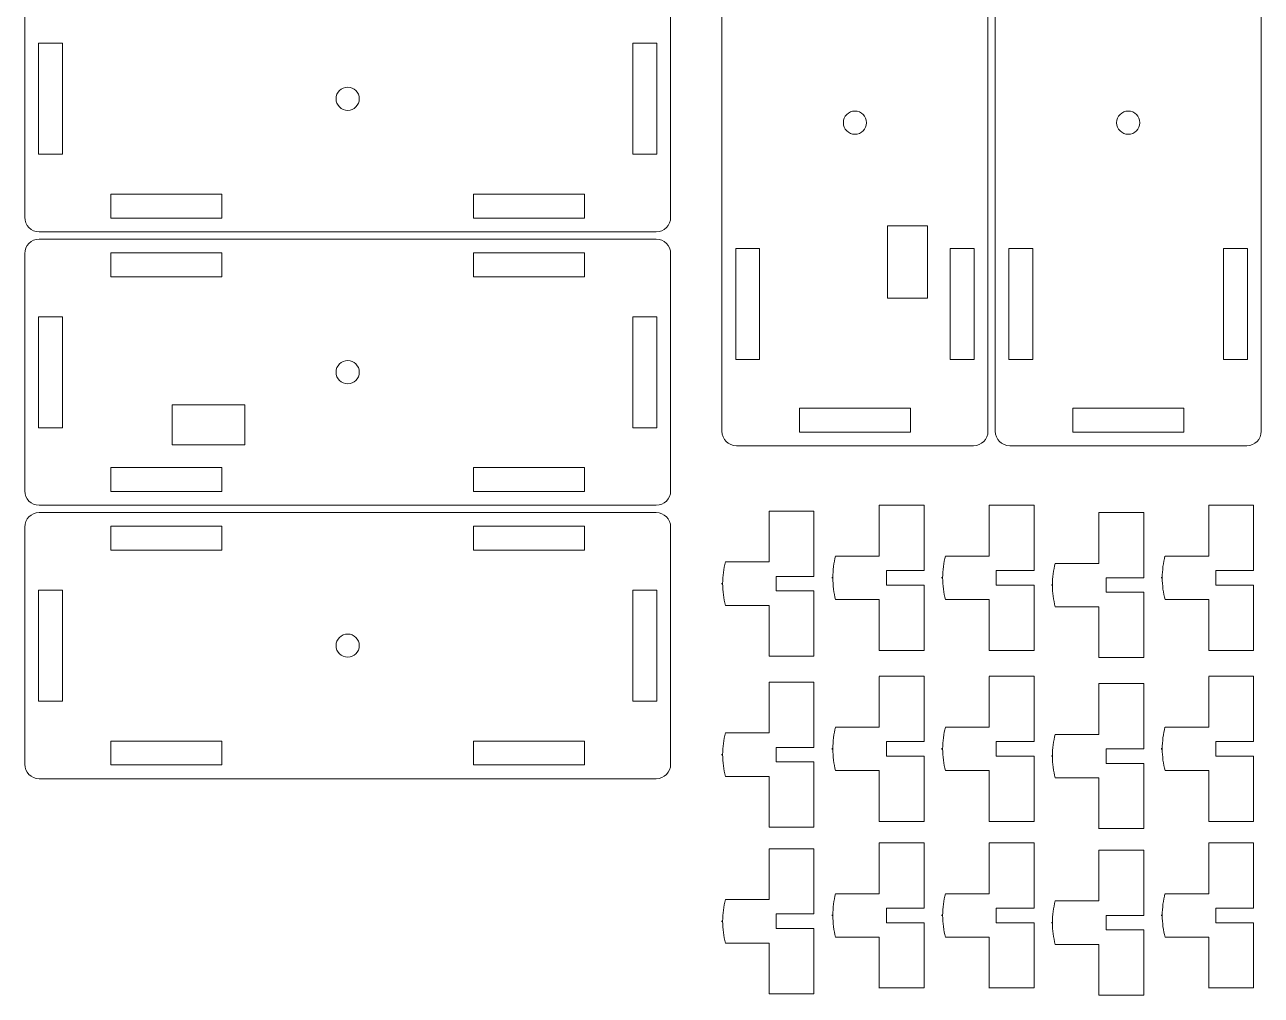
# Model space of a CAD drawing. Header units: centimetres. Extents: x -17.8 to 17.2, y -13.1 to 13.2.
# Drawn here: x 0.12 to 17.18, y -12.36 to 1.03 of the extents above; entities that cross this region are included whole.
import ezdxf

# ---------------------------------------------------------------- set-up
doc = ezdxf.new("R2010")
doc.units = ezdxf.units.CM
doc.header["$MEASUREMENT"] = 0
doc.layers.add('Layer 1', color=7, linetype='Continuous')

msp = doc.modelspace()

# ---------------------------------------------------------------- linework, layer by layer
at = {"layer": 'Layer 1', "color": 250, "lineweight": 9}
for points in [[(0.31001, -0.76001), (0.64001, -0.76001), (0.64001, 0.76999), (0.31001, 0.76999), (0.31001, -0.76001)], [(8.51001, -0.76001), (8.84001, -0.76001), (8.84001, 0.76999), (8.51001, 0.76999), (8.51001, -0.76001)], [(1.31002, -1.64001), (2.84, -1.64001), (2.84, -1.31001), (1.31002, -1.31001), (1.31002, -1.64001)], [(6.31031, -1.64001), (7.84029, -1.64001), (7.84029, -1.31001), (6.31031, -1.31001), (6.31031, -1.64001)], [(1.31002, -2.45001), (2.84, -2.45001), (2.84, -2.12001), (1.31002, -2.12001), (1.31002, -2.45001)], [(6.31031, -2.45001), (7.84029, -2.45001), (7.84029, -2.12001), (6.31031, -2.12001), (6.31031, -2.45001)], [(0.31001, -4.53001), (0.64001, -4.53001), (0.64001, -3.00001), (0.31001, -3.00001), (0.31001, -4.53001)], [(8.51001, -4.53001), (8.84001, -4.53001), (8.84001, -3.00001), (8.51001, -3.00001), (8.51001, -4.53001)], [(2.15491, -4.76631), (3.15491, -4.76631), (3.15491, -4.21631), (2.15491, -4.21631), (2.15491, -4.76631)], [(1.31002, -5.41001), (2.84, -5.41001), (2.84, -5.08001), (1.31002, -5.08001), (1.31002, -5.41001)], [(6.31031, -5.41001), (7.84029, -5.41001), (7.84029, -5.08001), (6.31031, -5.08001), (6.31031, -5.41001)], [(1.31002, -6.22001), (2.84, -6.22001), (2.84, -5.89001), (1.31002, -5.89001), (1.31002, -6.22001)], [(6.31031, -6.22001), (7.84029, -6.22001), (7.84029, -5.89001), (6.31031, -5.89001), (6.31031, -6.22001)], [(0.31001, -8.30001), (0.64001, -8.30001), (0.64001, -6.77001), (0.31001, -6.77001), (0.31001, -8.30001)], [(8.51001, -8.30001), (8.84001, -8.30001), (8.84001, -6.77001), (8.51001, -6.77001), (8.51001, -8.30001)], [(1.31002, -9.18001), (2.84, -9.18001), (2.84, -8.85001), (1.31002, -8.85001), (1.31002, -9.18001)], [(6.31031, -9.18001), (7.84029, -9.18001), (7.84029, -8.85001), (6.31031, -8.85001), (6.31031, -9.18001)]]:
    msp.add_lwpolyline(points, close=True, dxfattribs=at)
for centre in [(4.57501, 0.00499), (4.57501, -3.76501), (4.57501, -7.53501)]:
    msp.add_ellipse(centre, major_axis=(0, 0.16), ratio=1, dxfattribs=at)
for points, knots in [([(9.73751, -4.58), (9.73751, -4.58), (9.73751, 3.93), (9.73751, 3.93), (9.73751, 3.93), (9.73751, 4.04001), (9.82751, 4.13), (9.9375, 4.13), (9.9375, 4.13), (9.9375, 4.13), (13.20752, 4.13), (13.20752, 4.13), (13.20752, 4.13), (13.31751, 4.13), (13.40751, 4.04001), (13.40751, 3.93), (13.40751, 3.93), (13.40751, 3.93), (13.40751, -4.58), (13.40751, -4.58), (13.40751, -4.58), (13.40751, -4.69001), (13.31751, -4.78), (13.20752, -4.78), (13.20752, -4.78), (13.20752, -4.78), (9.9375, -4.78), (9.9375, -4.78), (9.9375, -4.78), (9.82751, -4.78), (9.73751, -4.69001), (9.73751, -4.58)], [0, 0, 0, 0, 0.11111111, 0.11111111, 0.11111111, 0.11111111, 0.22222222, 0.22222222, 0.22222222, 0.22222222, 0.33333333, 0.33333333, 0.33333333, 0.33333333, 0.44444444, 0.44444444, 0.44444444, 0.44444444, 0.55555556, 0.55555556, 0.55555556, 0.55555556, 0.66666667, 0.66666667, 0.66666667, 0.66666667, 0.77777778, 0.77777778, 0.77777778, 0.77777778, 1, 1, 1, 1]), ([(13.50751, -4.58), (13.50751, -4.58), (13.50751, 3.93), (13.50751, 3.93), (13.50751, 3.93), (13.50751, 4.04001), (13.59751, 4.13), (13.7075, 4.13), (13.7075, 4.13), (13.7075, 4.13), (16.97752, 4.13), (16.97752, 4.13), (16.97752, 4.13), (17.08751, 4.13), (17.17751, 4.04001), (17.17751, 3.93), (17.17751, 3.93), (17.17751, 3.93), (17.17751, -4.58), (17.17751, -4.58), (17.17751, -4.58), (17.17751, -4.69001), (17.08751, -4.78), (16.97752, -4.78), (16.97752, -4.78), (16.97752, -4.78), (13.7075, -4.78), (13.7075, -4.78), (13.7075, -4.78), (13.59751, -4.78), (13.50751, -4.69001), (13.50751, -4.58)], [0, 0, 0, 0, 0.11111111, 0.11111111, 0.11111111, 0.11111111, 0.22222222, 0.22222222, 0.22222222, 0.22222222, 0.33333333, 0.33333333, 0.33333333, 0.33333333, 0.44444444, 0.44444444, 0.44444444, 0.44444444, 0.55555556, 0.55555556, 0.55555556, 0.55555556, 0.66666667, 0.66666667, 0.66666667, 0.66666667, 0.77777778, 0.77777778, 0.77777778, 0.77777778, 1, 1, 1, 1]), ([(0.32001, 1.84), (0.32001, 1.84), (8.83001, 1.84), (8.83001, 1.84), (8.83001, 1.84), (8.94002, 1.84), (9.03001, 1.75), (9.03001, 1.64001), (9.03001, 1.64001), (9.03001, 1.64001), (9.03001, -1.63001), (9.03001, -1.63001), (9.03001, -1.63001), (9.03001, -1.74), (8.94002, -1.83), (8.83001, -1.83), (8.83001, -1.83), (8.83001, -1.83), (0.32001, -1.83), (0.32001, -1.83), (0.32001, -1.83), (0.21, -1.83), (0.12001, -1.74), (0.12001, -1.63001), (0.12001, -1.63001), (0.12001, -1.63001), (0.12001, 1.64001), (0.12001, 1.64001), (0.12001, 1.64001), (0.12001, 1.75), (0.21, 1.84), (0.32001, 1.84)], [0, 0, 0, 0, 0.11111111, 0.11111111, 0.11111111, 0.11111111, 0.22222222, 0.22222222, 0.22222222, 0.22222222, 0.33333333, 0.33333333, 0.33333333, 0.33333333, 0.44444444, 0.44444444, 0.44444444, 0.44444444, 0.55555556, 0.55555556, 0.55555556, 0.55555556, 0.66666667, 0.66666667, 0.66666667, 0.66666667, 0.77777778, 0.77777778, 0.77777778, 0.77777778, 1, 1, 1, 1]), ([(11.41252, -0.325), (11.41252, -0.23663), (11.48416, -0.165), (11.57252, -0.165), (11.57252, -0.165), (11.66088, -0.165), (11.73252, -0.23663), (11.73252, -0.325), (11.73252, -0.325), (11.73252, -0.41337), (11.66088, -0.485), (11.57252, -0.485), (11.57252, -0.485), (11.48416, -0.485), (11.41252, -0.41337), (11.41252, -0.325)], [0, 0, 0, 0, 0.2, 0.2, 0.2, 0.2, 0.4, 0.4, 0.4, 0.4, 0.6, 0.6, 0.6, 0.6, 1, 1, 1, 1]), ([(15.18252, -0.325), (15.18252, -0.23663), (15.25416, -0.165), (15.34252, -0.165), (15.34252, -0.165), (15.43088, -0.165), (15.50252, -0.23663), (15.50252, -0.325), (15.50252, -0.325), (15.50252, -0.41337), (15.43088, -0.485), (15.34252, -0.485), (15.34252, -0.485), (15.25416, -0.485), (15.18252, -0.41337), (15.18252, -0.325)], [0, 0, 0, 0, 0.2, 0.2, 0.2, 0.2, 0.4, 0.4, 0.4, 0.4, 0.6, 0.6, 0.6, 0.6, 1, 1, 1, 1]), ([(12.02382, -2.7451), (12.02382, -2.7451), (12.02382, -1.7451), (12.02382, -1.7451), (12.02382, -1.7451), (12.02382, -1.7451), (12.57382, -1.7451), (12.57382, -1.7451), (12.57382, -1.7451), (12.57382, -1.7451), (12.57382, -2.7451), (12.57382, -2.7451), (12.57382, -2.7451), (12.57382, -2.7451), (12.02382, -2.7451), (12.02382, -2.7451)], [0, 0, 0, 0, 0.2, 0.2, 0.2, 0.2, 0.4, 0.4, 0.4, 0.4, 0.6, 0.6, 0.6, 0.6, 1, 1, 1, 1]), ([(0.32001, -1.93), (0.32001, -1.93), (8.83001, -1.93), (8.83001, -1.93), (8.83001, -1.93), (8.94002, -1.93), (9.03001, -2.02), (9.03001, -2.12999), (9.03001, -2.12999), (9.03001, -2.12999), (9.03001, -5.40001), (9.03001, -5.40001), (9.03001, -5.40001), (9.03001, -5.51), (8.94002, -5.6), (8.83001, -5.6), (8.83001, -5.6), (8.83001, -5.6), (0.32001, -5.6), (0.32001, -5.6), (0.32001, -5.6), (0.21, -5.6), (0.12001, -5.51), (0.12001, -5.40001), (0.12001, -5.40001), (0.12001, -5.40001), (0.12001, -2.12999), (0.12001, -2.12999), (0.12001, -2.12999), (0.12001, -2.02), (0.21, -1.93), (0.32001, -1.93)], [0, 0, 0, 0, 0.11111111, 0.11111111, 0.11111111, 0.11111111, 0.22222222, 0.22222222, 0.22222222, 0.22222222, 0.33333333, 0.33333333, 0.33333333, 0.33333333, 0.44444444, 0.44444444, 0.44444444, 0.44444444, 0.55555556, 0.55555556, 0.55555556, 0.55555556, 0.66666667, 0.66666667, 0.66666667, 0.66666667, 0.77777778, 0.77777778, 0.77777778, 0.77777778, 1, 1, 1, 1]), ([(9.92752, -3.58999), (9.92752, -3.58999), (9.92752, -2.06), (9.92752, -2.06), (9.92752, -2.06), (9.92752, -2.06), (10.25752, -2.06), (10.25752, -2.06), (10.25752, -2.06), (10.25752, -2.06), (10.25752, -3.58999), (10.25752, -3.58999), (10.25752, -3.58999), (10.25752, -3.58999), (9.92752, -3.58999), (9.92752, -3.58999)], [0, 0, 0, 0, 0.2, 0.2, 0.2, 0.2, 0.4, 0.4, 0.4, 0.4, 0.6, 0.6, 0.6, 0.6, 1, 1, 1, 1]), ([(12.88752, -3.58999), (12.88752, -3.58999), (12.88752, -2.06), (12.88752, -2.06), (12.88752, -2.06), (12.88752, -2.06), (13.21752, -2.06), (13.21752, -2.06), (13.21752, -2.06), (13.21752, -2.06), (13.21752, -3.58999), (13.21752, -3.58999), (13.21752, -3.58999), (13.21752, -3.58999), (12.88752, -3.58999), (12.88752, -3.58999)], [0, 0, 0, 0, 0.2, 0.2, 0.2, 0.2, 0.4, 0.4, 0.4, 0.4, 0.6, 0.6, 0.6, 0.6, 1, 1, 1, 1]), ([(13.69752, -3.58999), (13.69752, -3.58999), (13.69752, -2.06), (13.69752, -2.06), (13.69752, -2.06), (13.69752, -2.06), (14.02752, -2.06), (14.02752, -2.06), (14.02752, -2.06), (14.02752, -2.06), (14.02752, -3.58999), (14.02752, -3.58999), (14.02752, -3.58999), (14.02752, -3.58999), (13.69752, -3.58999), (13.69752, -3.58999)], [0, 0, 0, 0, 0.2, 0.2, 0.2, 0.2, 0.4, 0.4, 0.4, 0.4, 0.6, 0.6, 0.6, 0.6, 1, 1, 1, 1]), ([(16.65752, -3.58999), (16.65752, -3.58999), (16.65752, -2.06), (16.65752, -2.06), (16.65752, -2.06), (16.65752, -2.06), (16.98752, -2.06), (16.98752, -2.06), (16.98752, -2.06), (16.98752, -2.06), (16.98752, -3.58999), (16.98752, -3.58999), (16.98752, -3.58999), (16.98752, -3.58999), (16.65752, -3.58999), (16.65752, -3.58999)], [0, 0, 0, 0, 0.2, 0.2, 0.2, 0.2, 0.4, 0.4, 0.4, 0.4, 0.6, 0.6, 0.6, 0.6, 1, 1, 1, 1]), ([(10.80752, -4.59), (10.80752, -4.59), (10.80752, -4.26), (10.80752, -4.26), (10.80752, -4.26), (10.80752, -4.26), (12.33752, -4.26), (12.33752, -4.26), (12.33752, -4.26), (12.33752, -4.26), (12.33752, -4.59), (12.33752, -4.59), (12.33752, -4.59), (12.33752, -4.59), (10.80752, -4.59), (10.80752, -4.59)], [0, 0, 0, 0, 0.2, 0.2, 0.2, 0.2, 0.4, 0.4, 0.4, 0.4, 0.6, 0.6, 0.6, 0.6, 1, 1, 1, 1]), ([(14.57752, -4.59), (14.57752, -4.59), (14.57752, -4.26), (14.57752, -4.26), (14.57752, -4.26), (14.57752, -4.26), (16.10752, -4.26), (16.10752, -4.26), (16.10752, -4.26), (16.10752, -4.26), (16.10752, -4.59), (16.10752, -4.59), (16.10752, -4.59), (16.10752, -4.59), (14.57752, -4.59), (14.57752, -4.59)], [0, 0, 0, 0, 0.2, 0.2, 0.2, 0.2, 0.4, 0.4, 0.4, 0.4, 0.6, 0.6, 0.6, 0.6, 1, 1, 1, 1]), ([(12.0077, -5.60002), (12.0077, -5.60002), (12.5277, -5.60002), (12.5277, -5.60002), (12.5277, -5.60002), (12.5277, -5.60002), (12.5277, -6.50002), (12.5277, -6.50002)], [0, 0, 0, 0, 0.33333333, 0.33333333, 0.33333333, 0.33333333, 1, 1, 1, 1]), ([(13.52249, -5.60002), (13.52249, -5.60002), (14.04249, -5.60002), (14.04249, -5.60002), (14.04249, -5.60002), (14.04249, -5.60002), (14.04249, -6.50002), (14.04249, -6.50002)], [0, 0, 0, 0, 0.33333333, 0.33333333, 0.33333333, 0.33333333, 1, 1, 1, 1]), ([(16.55207, -5.60002), (16.55207, -5.60002), (17.07207, -5.60002), (17.07207, -5.60002), (17.07207, -5.60002), (17.07207, -5.60002), (17.07207, -6.50002), (17.07207, -6.50002)], [0, 0, 0, 0, 0.33333333, 0.33333333, 0.33333333, 0.33333333, 1, 1, 1, 1]), ([(0.32001, -5.7), (0.32001, -5.7), (8.83001, -5.7), (8.83001, -5.7), (8.83001, -5.7), (8.94002, -5.7), (9.03001, -5.79), (9.03001, -5.89999), (9.03001, -5.89999), (9.03001, -5.89999), (9.03001, -9.17001), (9.03001, -9.17001), (9.03001, -9.17001), (9.03001, -9.28), (8.94002, -9.37), (8.83001, -9.37), (8.83001, -9.37), (8.83001, -9.37), (0.32001, -9.37), (0.32001, -9.37), (0.32001, -9.37), (0.21, -9.37), (0.12001, -9.28), (0.12001, -9.17001), (0.12001, -9.17001), (0.12001, -9.17001), (0.12001, -5.89999), (0.12001, -5.89999), (0.12001, -5.89999), (0.12001, -5.79), (0.21, -5.7), (0.32001, -5.7)], [0, 0, 0, 0, 0.11111111, 0.11111111, 0.11111111, 0.11111111, 0.22222222, 0.22222222, 0.22222222, 0.22222222, 0.33333333, 0.33333333, 0.33333333, 0.33333333, 0.44444444, 0.44444444, 0.44444444, 0.44444444, 0.55555556, 0.55555556, 0.55555556, 0.55555556, 0.66666667, 0.66666667, 0.66666667, 0.66666667, 0.77777778, 0.77777778, 0.77777778, 0.77777778, 1, 1, 1, 1]), ([(10.48747, -5.68002), (10.48747, -5.68002), (11.00747, -5.68002), (11.00747, -5.68002), (11.00747, -5.68002), (11.00747, -5.68002), (11.00747, -6.58002), (11.00747, -6.58002)], [0, 0, 0, 0, 0.33333333, 0.33333333, 0.33333333, 0.33333333, 1, 1, 1, 1]), ([(15.03728, -5.70002), (15.03728, -5.70002), (15.55728, -5.70002), (15.55728, -5.70002), (15.55728, -5.70002), (15.55728, -5.70002), (15.55728, -6.60002), (15.55728, -6.60002)], [0, 0, 0, 0, 0.33333333, 0.33333333, 0.33333333, 0.33333333, 1, 1, 1, 1]), ([(11.30491, -6.30048), (11.28084, -6.39401), (11.26772, -6.49487), (11.26772, -6.60002), (11.26772, -6.60002), (11.26772, -6.70552), (11.28093, -6.8067), (11.30515, -6.90049)], [0, 0, 0, 0, 0.33333333, 0.33333333, 0.33333333, 0.33333333, 1, 1, 1, 1]), ([(12.8197, -6.30048), (12.79563, -6.39401), (12.78251, -6.49487), (12.78251, -6.60002), (12.78251, -6.60002), (12.78251, -6.70552), (12.79572, -6.8067), (12.81994, -6.90049)], [0, 0, 0, 0, 0.33333333, 0.33333333, 0.33333333, 0.33333333, 1, 1, 1, 1]), ([(15.84928, -6.30048), (15.82521, -6.39401), (15.81209, -6.49487), (15.81209, -6.60002), (15.81209, -6.60002), (15.81209, -6.70552), (15.8253, -6.8067), (15.84952, -6.90049)], [0, 0, 0, 0, 0.33333333, 0.33333333, 0.33333333, 0.33333333, 1, 1, 1, 1]), ([(9.78468, -6.38048), (9.76061, -6.47401), (9.74749, -6.57487), (9.74749, -6.68002), (9.74749, -6.68002), (9.74749, -6.78552), (9.7607, -6.8867), (9.78492, -6.98049)], [0, 0, 0, 0, 0.33333333, 0.33333333, 0.33333333, 0.33333333, 1, 1, 1, 1]), ([(14.33449, -6.40048), (14.31042, -6.49401), (14.2973, -6.59487), (14.2973, -6.70002), (14.2973, -6.70002), (14.2973, -6.80552), (14.31051, -6.9067), (14.33473, -7.00049)], [0, 0, 0, 0, 0.33333333, 0.33333333, 0.33333333, 0.33333333, 1, 1, 1, 1]), ([(11.00747, -6.78002), (11.00747, -6.78002), (10.48747, -6.78002), (10.48747, -6.78002), (10.48747, -6.78002), (10.48747, -6.78002), (10.48747, -6.58002), (10.48747, -6.58002), (10.48747, -6.58002), (10.48747, -6.58002), (11.00747, -6.58002), (11.00747, -6.58002)], [0, 0, 0, 0, 0.25, 0.25, 0.25, 0.25, 0.5, 0.5, 0.5, 0.5, 1, 1, 1, 1]), ([(12.5277, -6.70002), (12.5277, -6.70002), (12.0077, -6.70002), (12.0077, -6.70002), (12.0077, -6.70002), (12.0077, -6.70002), (12.0077, -6.50002), (12.0077, -6.50002), (12.0077, -6.50002), (12.0077, -6.50002), (12.5277, -6.50002), (12.5277, -6.50002)], [0, 0, 0, 0, 0.25, 0.25, 0.25, 0.25, 0.5, 0.5, 0.5, 0.5, 1, 1, 1, 1]), ([(14.04249, -6.70002), (14.04249, -6.70002), (13.52249, -6.70002), (13.52249, -6.70002), (13.52249, -6.70002), (13.52249, -6.70002), (13.52249, -6.50002), (13.52249, -6.50002), (13.52249, -6.50002), (13.52249, -6.50002), (14.04249, -6.50002), (14.04249, -6.50002)], [0, 0, 0, 0, 0.25, 0.25, 0.25, 0.25, 0.5, 0.5, 0.5, 0.5, 1, 1, 1, 1]), ([(15.55728, -6.80002), (15.55728, -6.80002), (15.03728, -6.80002), (15.03728, -6.80002), (15.03728, -6.80002), (15.03728, -6.80002), (15.03728, -6.60002), (15.03728, -6.60002), (15.03728, -6.60002), (15.03728, -6.60002), (15.55728, -6.60002), (15.55728, -6.60002)], [0, 0, 0, 0, 0.25, 0.25, 0.25, 0.25, 0.5, 0.5, 0.5, 0.5, 1, 1, 1, 1]), ([(17.07207, -6.70002), (17.07207, -6.70002), (16.55207, -6.70002), (16.55207, -6.70002), (16.55207, -6.70002), (16.55207, -6.70002), (16.55207, -6.50002), (16.55207, -6.50002), (16.55207, -6.50002), (16.55207, -6.50002), (17.07207, -6.50002), (17.07207, -6.50002)], [0, 0, 0, 0, 0.25, 0.25, 0.25, 0.25, 0.5, 0.5, 0.5, 0.5, 1, 1, 1, 1]), ([(11.00747, -6.78002), (11.00747, -6.78002), (11.00747, -7.68002), (11.00747, -7.68002), (11.00747, -7.68002), (11.00747, -7.68002), (10.48747, -7.68002), (10.48747, -7.68002)], [0, 0, 0, 0, 0.33333333, 0.33333333, 0.33333333, 0.33333333, 1, 1, 1, 1]), ([(12.5277, -6.70002), (12.5277, -6.70002), (12.5277, -7.60002), (12.5277, -7.60002), (12.5277, -7.60002), (12.5277, -7.60002), (12.0077, -7.60002), (12.0077, -7.60002)], [0, 0, 0, 0, 0.33333333, 0.33333333, 0.33333333, 0.33333333, 1, 1, 1, 1]), ([(14.04249, -6.70002), (14.04249, -6.70002), (14.04249, -7.60002), (14.04249, -7.60002), (14.04249, -7.60002), (14.04249, -7.60002), (13.52249, -7.60002), (13.52249, -7.60002)], [0, 0, 0, 0, 0.33333333, 0.33333333, 0.33333333, 0.33333333, 1, 1, 1, 1]), ([(15.55728, -6.80002), (15.55728, -6.80002), (15.55728, -7.70002), (15.55728, -7.70002), (15.55728, -7.70002), (15.55728, -7.70002), (15.03728, -7.70002), (15.03728, -7.70002)], [0, 0, 0, 0, 0.33333333, 0.33333333, 0.33333333, 0.33333333, 1, 1, 1, 1]), ([(17.07207, -6.70002), (17.07207, -6.70002), (17.07207, -7.60002), (17.07207, -7.60002), (17.07207, -7.60002), (17.07207, -7.60002), (16.55207, -7.60002), (16.55207, -7.60002)], [0, 0, 0, 0, 0.33333333, 0.33333333, 0.33333333, 0.33333333, 1, 1, 1, 1]), ([(12.0077, -7.95805), (12.0077, -7.95805), (12.5277, -7.95805), (12.5277, -7.95805), (12.5277, -7.95805), (12.5277, -7.95805), (12.5277, -8.85805), (12.5277, -8.85805)], [0, 0, 0, 0, 0.33333333, 0.33333333, 0.33333333, 0.33333333, 1, 1, 1, 1]), ([(13.52249, -7.95805), (13.52249, -7.95805), (14.04249, -7.95805), (14.04249, -7.95805), (14.04249, -7.95805), (14.04249, -7.95805), (14.04249, -8.85805), (14.04249, -8.85805)], [0, 0, 0, 0, 0.33333333, 0.33333333, 0.33333333, 0.33333333, 1, 1, 1, 1]), ([(16.55207, -7.95805), (16.55207, -7.95805), (17.07207, -7.95805), (17.07207, -7.95805), (17.07207, -7.95805), (17.07207, -7.95805), (17.07207, -8.85805), (17.07207, -8.85805)], [0, 0, 0, 0, 0.33333333, 0.33333333, 0.33333333, 0.33333333, 1, 1, 1, 1]), ([(10.48747, -8.03805), (10.48747, -8.03805), (11.00747, -8.03805), (11.00747, -8.03805), (11.00747, -8.03805), (11.00747, -8.03805), (11.00747, -8.93805), (11.00747, -8.93805)], [0, 0, 0, 0, 0.33333333, 0.33333333, 0.33333333, 0.33333333, 1, 1, 1, 1]), ([(15.03728, -8.05805), (15.03728, -8.05805), (15.55728, -8.05805), (15.55728, -8.05805), (15.55728, -8.05805), (15.55728, -8.05805), (15.55728, -8.95805), (15.55728, -8.95805)], [0, 0, 0, 0, 0.33333333, 0.33333333, 0.33333333, 0.33333333, 1, 1, 1, 1]), ([(11.30491, -8.65851), (11.28084, -8.75204), (11.26772, -8.8529), (11.26772, -8.95805), (11.26772, -8.95805), (11.26772, -9.06355), (11.28093, -9.16473), (11.30515, -9.25852)], [0, 0, 0, 0, 0.33333333, 0.33333333, 0.33333333, 0.33333333, 1, 1, 1, 1]), ([(12.8197, -8.65851), (12.79563, -8.75204), (12.78251, -8.8529), (12.78251, -8.95805), (12.78251, -8.95805), (12.78251, -9.06355), (12.79572, -9.16473), (12.81994, -9.25852)], [0, 0, 0, 0, 0.33333333, 0.33333333, 0.33333333, 0.33333333, 1, 1, 1, 1]), ([(15.84928, -8.65851), (15.82521, -8.75204), (15.81209, -8.8529), (15.81209, -8.95805), (15.81209, -8.95805), (15.81209, -9.06355), (15.8253, -9.16473), (15.84952, -9.25852)], [0, 0, 0, 0, 0.33333333, 0.33333333, 0.33333333, 0.33333333, 1, 1, 1, 1]), ([(9.78468, -8.73851), (9.76061, -8.83204), (9.74749, -8.9329), (9.74749, -9.03805), (9.74749, -9.03805), (9.74749, -9.14355), (9.7607, -9.24473), (9.78492, -9.33852)], [0, 0, 0, 0, 0.33333333, 0.33333333, 0.33333333, 0.33333333, 1, 1, 1, 1]), ([(12.5277, -9.05805), (12.5277, -9.05805), (12.0077, -9.05805), (12.0077, -9.05805), (12.0077, -9.05805), (12.0077, -9.05805), (12.0077, -8.85805), (12.0077, -8.85805), (12.0077, -8.85805), (12.0077, -8.85805), (12.5277, -8.85805), (12.5277, -8.85805)], [0, 0, 0, 0, 0.25, 0.25, 0.25, 0.25, 0.5, 0.5, 0.5, 0.5, 1, 1, 1, 1]), ([(14.04249, -9.05805), (14.04249, -9.05805), (13.52249, -9.05805), (13.52249, -9.05805), (13.52249, -9.05805), (13.52249, -9.05805), (13.52249, -8.85805), (13.52249, -8.85805), (13.52249, -8.85805), (13.52249, -8.85805), (14.04249, -8.85805), (14.04249, -8.85805)], [0, 0, 0, 0, 0.25, 0.25, 0.25, 0.25, 0.5, 0.5, 0.5, 0.5, 1, 1, 1, 1]), ([(14.33449, -8.75851), (14.31042, -8.85204), (14.2973, -8.9529), (14.2973, -9.05805), (14.2973, -9.05805), (14.2973, -9.16355), (14.31051, -9.26473), (14.33473, -9.35852)], [0, 0, 0, 0, 0.33333333, 0.33333333, 0.33333333, 0.33333333, 1, 1, 1, 1]), ([(17.07207, -9.05805), (17.07207, -9.05805), (16.55207, -9.05805), (16.55207, -9.05805), (16.55207, -9.05805), (16.55207, -9.05805), (16.55207, -8.85805), (16.55207, -8.85805), (16.55207, -8.85805), (16.55207, -8.85805), (17.07207, -8.85805), (17.07207, -8.85805)], [0, 0, 0, 0, 0.25, 0.25, 0.25, 0.25, 0.5, 0.5, 0.5, 0.5, 1, 1, 1, 1]), ([(11.00747, -9.13805), (11.00747, -9.13805), (10.48747, -9.13805), (10.48747, -9.13805), (10.48747, -9.13805), (10.48747, -9.13805), (10.48747, -8.93805), (10.48747, -8.93805), (10.48747, -8.93805), (10.48747, -8.93805), (11.00747, -8.93805), (11.00747, -8.93805)], [0, 0, 0, 0, 0.25, 0.25, 0.25, 0.25, 0.5, 0.5, 0.5, 0.5, 1, 1, 1, 1]), ([(15.55728, -9.15805), (15.55728, -9.15805), (15.03728, -9.15805), (15.03728, -9.15805), (15.03728, -9.15805), (15.03728, -9.15805), (15.03728, -8.95805), (15.03728, -8.95805), (15.03728, -8.95805), (15.03728, -8.95805), (15.55728, -8.95805), (15.55728, -8.95805)], [0, 0, 0, 0, 0.25, 0.25, 0.25, 0.25, 0.5, 0.5, 0.5, 0.5, 1, 1, 1, 1]), ([(11.00747, -9.13805), (11.00747, -9.13805), (11.00747, -10.03805), (11.00747, -10.03805), (11.00747, -10.03805), (11.00747, -10.03805), (10.48747, -10.03805), (10.48747, -10.03805)], [0, 0, 0, 0, 0.33333333, 0.33333333, 0.33333333, 0.33333333, 1, 1, 1, 1]), ([(12.5277, -9.05805), (12.5277, -9.05805), (12.5277, -9.95805), (12.5277, -9.95805), (12.5277, -9.95805), (12.5277, -9.95805), (12.0077, -9.95805), (12.0077, -9.95805)], [0, 0, 0, 0, 0.33333333, 0.33333333, 0.33333333, 0.33333333, 1, 1, 1, 1]), ([(14.04249, -9.05805), (14.04249, -9.05805), (14.04249, -9.95805), (14.04249, -9.95805), (14.04249, -9.95805), (14.04249, -9.95805), (13.52249, -9.95805), (13.52249, -9.95805)], [0, 0, 0, 0, 0.33333333, 0.33333333, 0.33333333, 0.33333333, 1, 1, 1, 1]), ([(15.55728, -9.15805), (15.55728, -9.15805), (15.55728, -10.05805), (15.55728, -10.05805), (15.55728, -10.05805), (15.55728, -10.05805), (15.03728, -10.05805), (15.03728, -10.05805)], [0, 0, 0, 0, 0.33333333, 0.33333333, 0.33333333, 0.33333333, 1, 1, 1, 1]), ([(17.07207, -9.05805), (17.07207, -9.05805), (17.07207, -9.95805), (17.07207, -9.95805), (17.07207, -9.95805), (17.07207, -9.95805), (16.55207, -9.95805), (16.55207, -9.95805)], [0, 0, 0, 0, 0.33333333, 0.33333333, 0.33333333, 0.33333333, 1, 1, 1, 1]), ([(10.48747, -10.33478), (10.48747, -10.33478), (11.00747, -10.33478), (11.00747, -10.33478), (11.00747, -10.33478), (11.00747, -10.33478), (11.00747, -11.23478), (11.00747, -11.23478)], [0, 0, 0, 0, 0.33333333, 0.33333333, 0.33333333, 0.33333333, 1, 1, 1, 1]), ([(12.0077, -10.25478), (12.0077, -10.25478), (12.5277, -10.25478), (12.5277, -10.25478), (12.5277, -10.25478), (12.5277, -10.25478), (12.5277, -11.15478), (12.5277, -11.15478)], [0, 0, 0, 0, 0.33333333, 0.33333333, 0.33333333, 0.33333333, 1, 1, 1, 1]), ([(13.52249, -10.25478), (13.52249, -10.25478), (14.04249, -10.25478), (14.04249, -10.25478), (14.04249, -10.25478), (14.04249, -10.25478), (14.04249, -11.15478), (14.04249, -11.15478)], [0, 0, 0, 0, 0.33333333, 0.33333333, 0.33333333, 0.33333333, 1, 1, 1, 1]), ([(15.03728, -10.35478), (15.03728, -10.35478), (15.55728, -10.35478), (15.55728, -10.35478), (15.55728, -10.35478), (15.55728, -10.35478), (15.55728, -11.25478), (15.55728, -11.25478)], [0, 0, 0, 0, 0.33333333, 0.33333333, 0.33333333, 0.33333333, 1, 1, 1, 1]), ([(16.55207, -10.25478), (16.55207, -10.25478), (17.07207, -10.25478), (17.07207, -10.25478), (17.07207, -10.25478), (17.07207, -10.25478), (17.07207, -11.15478), (17.07207, -11.15478)], [0, 0, 0, 0, 0.33333333, 0.33333333, 0.33333333, 0.33333333, 1, 1, 1, 1]), ([(9.78468, -11.03524), (9.76061, -11.12877), (9.74749, -11.22963), (9.74749, -11.33478), (9.74749, -11.33478), (9.74749, -11.44028), (9.7607, -11.54146), (9.78492, -11.63525)], [0, 0, 0, 0, 0.33333333, 0.33333333, 0.33333333, 0.33333333, 1, 1, 1, 1]), ([(11.30491, -10.95524), (11.28084, -11.04877), (11.26772, -11.14963), (11.26772, -11.25478), (11.26772, -11.25478), (11.26772, -11.36028), (11.28093, -11.46146), (11.30515, -11.55525)], [0, 0, 0, 0, 0.33333333, 0.33333333, 0.33333333, 0.33333333, 1, 1, 1, 1]), ([(12.8197, -10.95524), (12.79563, -11.04877), (12.78251, -11.14963), (12.78251, -11.25478), (12.78251, -11.25478), (12.78251, -11.36028), (12.79572, -11.46146), (12.81994, -11.55525)], [0, 0, 0, 0, 0.33333333, 0.33333333, 0.33333333, 0.33333333, 1, 1, 1, 1]), ([(14.33449, -11.05524), (14.31042, -11.14877), (14.2973, -11.24963), (14.2973, -11.35478), (14.2973, -11.35478), (14.2973, -11.46028), (14.31051, -11.56146), (14.33473, -11.65525)], [0, 0, 0, 0, 0.33333333, 0.33333333, 0.33333333, 0.33333333, 1, 1, 1, 1]), ([(15.84928, -10.95524), (15.82521, -11.04877), (15.81209, -11.14963), (15.81209, -11.25478), (15.81209, -11.25478), (15.81209, -11.36028), (15.8253, -11.46146), (15.84952, -11.55525)], [0, 0, 0, 0, 0.33333333, 0.33333333, 0.33333333, 0.33333333, 1, 1, 1, 1]), ([(11.00747, -11.43478), (11.00747, -11.43478), (10.48747, -11.43478), (10.48747, -11.43478), (10.48747, -11.43478), (10.48747, -11.43478), (10.48747, -11.23478), (10.48747, -11.23478), (10.48747, -11.23478), (10.48747, -11.23478), (11.00747, -11.23478), (11.00747, -11.23478)], [0, 0, 0, 0, 0.25, 0.25, 0.25, 0.25, 0.5, 0.5, 0.5, 0.5, 1, 1, 1, 1]), ([(12.5277, -11.35478), (12.5277, -11.35478), (12.0077, -11.35478), (12.0077, -11.35478), (12.0077, -11.35478), (12.0077, -11.35478), (12.0077, -11.15478), (12.0077, -11.15478), (12.0077, -11.15478), (12.0077, -11.15478), (12.5277, -11.15478), (12.5277, -11.15478)], [0, 0, 0, 0, 0.25, 0.25, 0.25, 0.25, 0.5, 0.5, 0.5, 0.5, 1, 1, 1, 1]), ([(14.04249, -11.35478), (14.04249, -11.35478), (13.52249, -11.35478), (13.52249, -11.35478), (13.52249, -11.35478), (13.52249, -11.35478), (13.52249, -11.15478), (13.52249, -11.15478), (13.52249, -11.15478), (13.52249, -11.15478), (14.04249, -11.15478), (14.04249, -11.15478)], [0, 0, 0, 0, 0.25, 0.25, 0.25, 0.25, 0.5, 0.5, 0.5, 0.5, 1, 1, 1, 1]), ([(15.55728, -11.45478), (15.55728, -11.45478), (15.03728, -11.45478), (15.03728, -11.45478), (15.03728, -11.45478), (15.03728, -11.45478), (15.03728, -11.25478), (15.03728, -11.25478), (15.03728, -11.25478), (15.03728, -11.25478), (15.55728, -11.25478), (15.55728, -11.25478)], [0, 0, 0, 0, 0.25, 0.25, 0.25, 0.25, 0.5, 0.5, 0.5, 0.5, 1, 1, 1, 1]), ([(17.07207, -11.35478), (17.07207, -11.35478), (16.55207, -11.35478), (16.55207, -11.35478), (16.55207, -11.35478), (16.55207, -11.35478), (16.55207, -11.15478), (16.55207, -11.15478), (16.55207, -11.15478), (16.55207, -11.15478), (17.07207, -11.15478), (17.07207, -11.15478)], [0, 0, 0, 0, 0.25, 0.25, 0.25, 0.25, 0.5, 0.5, 0.5, 0.5, 1, 1, 1, 1]), ([(12.5277, -11.35478), (12.5277, -11.35478), (12.5277, -12.25478), (12.5277, -12.25478), (12.5277, -12.25478), (12.5277, -12.25478), (12.0077, -12.25478), (12.0077, -12.25478)], [0, 0, 0, 0, 0.33333333, 0.33333333, 0.33333333, 0.33333333, 1, 1, 1, 1]), ([(14.04249, -11.35478), (14.04249, -11.35478), (14.04249, -12.25478), (14.04249, -12.25478), (14.04249, -12.25478), (14.04249, -12.25478), (13.52249, -12.25478), (13.52249, -12.25478)], [0, 0, 0, 0, 0.33333333, 0.33333333, 0.33333333, 0.33333333, 1, 1, 1, 1]), ([(17.07207, -11.35478), (17.07207, -11.35478), (17.07207, -12.25478), (17.07207, -12.25478), (17.07207, -12.25478), (17.07207, -12.25478), (16.55207, -12.25478), (16.55207, -12.25478)], [0, 0, 0, 0, 0.33333333, 0.33333333, 0.33333333, 0.33333333, 1, 1, 1, 1]), ([(11.00747, -11.43478), (11.00747, -11.43478), (11.00747, -12.33478), (11.00747, -12.33478), (11.00747, -12.33478), (11.00747, -12.33478), (10.48747, -12.33478), (10.48747, -12.33478)], [0, 0, 0, 0, 0.33333333, 0.33333333, 0.33333333, 0.33333333, 1, 1, 1, 1]), ([(15.55728, -11.45478), (15.55728, -11.45478), (15.55728, -12.35478), (15.55728, -12.35478), (15.55728, -12.35478), (15.55728, -12.35478), (15.03728, -12.35478), (15.03728, -12.35478)], [0, 0, 0, 0, 0.33333333, 0.33333333, 0.33333333, 0.33333333, 1, 1, 1, 1])]:
    msp.add_open_spline(points, degree=3, knots=knots, dxfattribs=at)
for points in [[(12.0077, -5.60002), (12.0077, -5.60002), (11.90774, -5.60002), (11.90774, -5.60002)], [(11.90774, -6.30049), (11.90774, -6.30049), (11.90774, -5.60049), (11.90774, -5.60049)], [(13.52249, -5.60002), (13.52249, -5.60002), (13.42253, -5.60002), (13.42253, -5.60002)], [(13.42253, -6.30049), (13.42253, -6.30049), (13.42253, -5.60049), (13.42253, -5.60049)], [(16.55207, -5.60002), (16.55207, -5.60002), (16.45211, -5.60002), (16.45211, -5.60002)], [(16.45211, -6.30049), (16.45211, -6.30049), (16.45211, -5.60049), (16.45211, -5.60049)], [(10.48747, -5.68002), (10.48747, -5.68002), (10.38751, -5.68002), (10.38751, -5.68002)], [(10.38751, -6.38049), (10.38751, -6.38049), (10.38751, -5.68049), (10.38751, -5.68049)], [(15.03728, -5.70002), (15.03728, -5.70002), (14.93732, -5.70002), (14.93732, -5.70002)], [(14.93732, -6.40049), (14.93732, -6.40049), (14.93732, -5.70049), (14.93732, -5.70049)], [(11.90774, -6.30048), (11.90774, -6.30048), (11.30606, -6.30048), (11.30606, -6.30048)], [(13.42253, -6.30048), (13.42253, -6.30048), (12.82085, -6.30048), (12.82085, -6.30048)], [(16.45211, -6.30048), (16.45211, -6.30048), (15.85043, -6.30048), (15.85043, -6.30048)], [(10.38751, -6.38048), (10.38751, -6.38048), (9.78583, -6.38048), (9.78583, -6.38048)], [(14.93732, -6.40048), (14.93732, -6.40048), (14.33564, -6.40048), (14.33564, -6.40048)], [(11.25774, -6.59291), (11.25774, -6.59291), (11.25774, -6.60713), (11.25774, -6.60713)], [(12.77253, -6.59291), (12.77253, -6.59291), (12.77253, -6.60713), (12.77253, -6.60713)], [(15.80211, -6.59291), (15.80211, -6.59291), (15.80211, -6.60713), (15.80211, -6.60713)], [(9.73751, -6.67291), (9.73751, -6.67291), (9.73751, -6.68713), (9.73751, -6.68713)], [(14.28732, -6.69291), (14.28732, -6.69291), (14.28732, -6.70713), (14.28732, -6.70713)], [(9.78614, -6.98049), (9.78614, -6.98049), (10.38751, -6.98049), (10.38751, -6.98049)], [(10.38751, -7.68049), (10.38751, -7.68049), (10.38751, -6.98049), (10.38751, -6.98049)], [(11.30637, -6.90049), (11.30637, -6.90049), (11.90774, -6.90049), (11.90774, -6.90049)], [(11.90774, -7.60049), (11.90774, -7.60049), (11.90774, -6.90049), (11.90774, -6.90049)], [(12.82116, -6.90049), (12.82116, -6.90049), (13.42253, -6.90049), (13.42253, -6.90049)], [(13.42253, -7.60049), (13.42253, -7.60049), (13.42253, -6.90049), (13.42253, -6.90049)], [(15.85074, -6.90049), (15.85074, -6.90049), (16.45211, -6.90049), (16.45211, -6.90049)], [(16.45211, -7.60049), (16.45211, -7.60049), (16.45211, -6.90049), (16.45211, -6.90049)], [(14.33595, -7.00049), (14.33595, -7.00049), (14.93732, -7.00049), (14.93732, -7.00049)], [(14.93732, -7.70049), (14.93732, -7.70049), (14.93732, -7.00049), (14.93732, -7.00049)], [(12.0077, -7.60002), (12.0077, -7.60002), (11.90774, -7.60002), (11.90774, -7.60002)], [(13.52249, -7.60002), (13.52249, -7.60002), (13.42253, -7.60002), (13.42253, -7.60002)], [(16.55207, -7.60002), (16.55207, -7.60002), (16.45211, -7.60002), (16.45211, -7.60002)], [(10.48747, -7.68002), (10.48747, -7.68002), (10.38751, -7.68002), (10.38751, -7.68002)], [(15.03728, -7.70002), (15.03728, -7.70002), (14.93732, -7.70002), (14.93732, -7.70002)], [(12.0077, -7.95805), (12.0077, -7.95805), (11.90774, -7.95805), (11.90774, -7.95805)], [(11.90774, -8.65852), (11.90774, -8.65852), (11.90774, -7.95852), (11.90774, -7.95852)], [(13.52249, -7.95805), (13.52249, -7.95805), (13.42253, -7.95805), (13.42253, -7.95805)], [(13.42253, -8.65852), (13.42253, -8.65852), (13.42253, -7.95852), (13.42253, -7.95852)], [(16.55207, -7.95805), (16.55207, -7.95805), (16.45211, -7.95805), (16.45211, -7.95805)], [(16.45211, -8.65852), (16.45211, -8.65852), (16.45211, -7.95852), (16.45211, -7.95852)], [(10.48747, -8.03805), (10.48747, -8.03805), (10.38751, -8.03805), (10.38751, -8.03805)], [(10.38751, -8.73852), (10.38751, -8.73852), (10.38751, -8.03852), (10.38751, -8.03852)], [(15.03728, -8.05805), (15.03728, -8.05805), (14.93732, -8.05805), (14.93732, -8.05805)], [(14.93732, -8.75852), (14.93732, -8.75852), (14.93732, -8.05852), (14.93732, -8.05852)], [(11.90774, -8.65851), (11.90774, -8.65851), (11.30606, -8.65851), (11.30606, -8.65851)], [(13.42253, -8.65851), (13.42253, -8.65851), (12.82085, -8.65851), (12.82085, -8.65851)], [(16.45211, -8.65851), (16.45211, -8.65851), (15.85043, -8.65851), (15.85043, -8.65851)], [(10.38751, -8.73851), (10.38751, -8.73851), (9.78583, -8.73851), (9.78583, -8.73851)], [(14.93732, -8.75851), (14.93732, -8.75851), (14.33564, -8.75851), (14.33564, -8.75851)], [(9.73751, -9.03094), (9.73751, -9.03094), (9.73751, -9.04516), (9.73751, -9.04516)], [(11.25774, -8.95094), (11.25774, -8.95094), (11.25774, -8.96516), (11.25774, -8.96516)], [(12.77253, -8.95094), (12.77253, -8.95094), (12.77253, -8.96516), (12.77253, -8.96516)], [(15.80211, -8.95094), (15.80211, -8.95094), (15.80211, -8.96516), (15.80211, -8.96516)], [(14.28732, -9.05094), (14.28732, -9.05094), (14.28732, -9.06516), (14.28732, -9.06516)], [(9.78614, -9.33852), (9.78614, -9.33852), (10.38751, -9.33852), (10.38751, -9.33852)], [(10.38751, -10.03852), (10.38751, -10.03852), (10.38751, -9.33852), (10.38751, -9.33852)], [(11.30637, -9.25852), (11.30637, -9.25852), (11.90774, -9.25852), (11.90774, -9.25852)], [(11.90774, -9.95852), (11.90774, -9.95852), (11.90774, -9.25852), (11.90774, -9.25852)], [(12.82116, -9.25852), (12.82116, -9.25852), (13.42253, -9.25852), (13.42253, -9.25852)], [(13.42253, -9.95852), (13.42253, -9.95852), (13.42253, -9.25852), (13.42253, -9.25852)], [(14.33595, -9.35852), (14.33595, -9.35852), (14.93732, -9.35852), (14.93732, -9.35852)], [(14.93732, -10.05852), (14.93732, -10.05852), (14.93732, -9.35852), (14.93732, -9.35852)], [(15.85074, -9.25852), (15.85074, -9.25852), (16.45211, -9.25852), (16.45211, -9.25852)], [(16.45211, -9.95852), (16.45211, -9.95852), (16.45211, -9.25852), (16.45211, -9.25852)], [(10.48747, -10.03805), (10.48747, -10.03805), (10.38751, -10.03805), (10.38751, -10.03805)], [(12.0077, -9.95805), (12.0077, -9.95805), (11.90774, -9.95805), (11.90774, -9.95805)], [(13.52249, -9.95805), (13.52249, -9.95805), (13.42253, -9.95805), (13.42253, -9.95805)], [(15.03728, -10.05805), (15.03728, -10.05805), (14.93732, -10.05805), (14.93732, -10.05805)], [(16.55207, -9.95805), (16.55207, -9.95805), (16.45211, -9.95805), (16.45211, -9.95805)], [(10.48747, -10.33478), (10.48747, -10.33478), (10.38751, -10.33478), (10.38751, -10.33478)], [(10.38751, -11.03525), (10.38751, -11.03525), (10.38751, -10.33525), (10.38751, -10.33525)], [(12.0077, -10.25478), (12.0077, -10.25478), (11.90774, -10.25478), (11.90774, -10.25478)], [(11.90774, -10.95525), (11.90774, -10.95525), (11.90774, -10.25525), (11.90774, -10.25525)], [(13.52249, -10.25478), (13.52249, -10.25478), (13.42253, -10.25478), (13.42253, -10.25478)], [(13.42253, -10.95525), (13.42253, -10.95525), (13.42253, -10.25525), (13.42253, -10.25525)], [(15.03728, -10.35478), (15.03728, -10.35478), (14.93732, -10.35478), (14.93732, -10.35478)], [(14.93732, -11.05525), (14.93732, -11.05525), (14.93732, -10.35525), (14.93732, -10.35525)], [(16.55207, -10.25478), (16.55207, -10.25478), (16.45211, -10.25478), (16.45211, -10.25478)], [(16.45211, -10.95525), (16.45211, -10.95525), (16.45211, -10.25525), (16.45211, -10.25525)], [(10.38751, -11.03524), (10.38751, -11.03524), (9.78583, -11.03524), (9.78583, -11.03524)], [(11.90774, -10.95524), (11.90774, -10.95524), (11.30606, -10.95524), (11.30606, -10.95524)], [(13.42253, -10.95524), (13.42253, -10.95524), (12.82085, -10.95524), (12.82085, -10.95524)], [(14.93732, -11.05524), (14.93732, -11.05524), (14.33564, -11.05524), (14.33564, -11.05524)], [(16.45211, -10.95524), (16.45211, -10.95524), (15.85043, -10.95524), (15.85043, -10.95524)], [(11.25774, -11.24767), (11.25774, -11.24767), (11.25774, -11.26189), (11.25774, -11.26189)], [(12.77253, -11.24767), (12.77253, -11.24767), (12.77253, -11.26189), (12.77253, -11.26189)], [(15.80211, -11.24767), (15.80211, -11.24767), (15.80211, -11.26189), (15.80211, -11.26189)], [(9.73751, -11.32767), (9.73751, -11.32767), (9.73751, -11.34189), (9.73751, -11.34189)], [(14.28732, -11.34767), (14.28732, -11.34767), (14.28732, -11.36189), (14.28732, -11.36189)], [(11.30637, -11.55525), (11.30637, -11.55525), (11.90774, -11.55525), (11.90774, -11.55525)], [(11.90774, -12.25525), (11.90774, -12.25525), (11.90774, -11.55525), (11.90774, -11.55525)], [(12.82116, -11.55525), (12.82116, -11.55525), (13.42253, -11.55525), (13.42253, -11.55525)], [(13.42253, -12.25525), (13.42253, -12.25525), (13.42253, -11.55525), (13.42253, -11.55525)], [(15.85074, -11.55525), (15.85074, -11.55525), (16.45211, -11.55525), (16.45211, -11.55525)], [(16.45211, -12.25525), (16.45211, -12.25525), (16.45211, -11.55525), (16.45211, -11.55525)], [(9.78614, -11.63525), (9.78614, -11.63525), (10.38751, -11.63525), (10.38751, -11.63525)], [(10.38751, -12.33525), (10.38751, -12.33525), (10.38751, -11.63525), (10.38751, -11.63525)], [(14.33595, -11.65525), (14.33595, -11.65525), (14.93732, -11.65525), (14.93732, -11.65525)], [(14.93732, -12.35525), (14.93732, -12.35525), (14.93732, -11.65525), (14.93732, -11.65525)], [(12.0077, -12.25478), (12.0077, -12.25478), (11.90774, -12.25478), (11.90774, -12.25478)], [(13.52249, -12.25478), (13.52249, -12.25478), (13.42253, -12.25478), (13.42253, -12.25478)], [(16.55207, -12.25478), (16.55207, -12.25478), (16.45211, -12.25478), (16.45211, -12.25478)], [(10.48747, -12.33478), (10.48747, -12.33478), (10.38751, -12.33478), (10.38751, -12.33478)], [(15.03728, -12.35478), (15.03728, -12.35478), (14.93732, -12.35478), (14.93732, -12.35478)]]:
    msp.add_open_spline(points, degree=3, dxfattribs=at)

doc.saveas('drawing.dxf')
